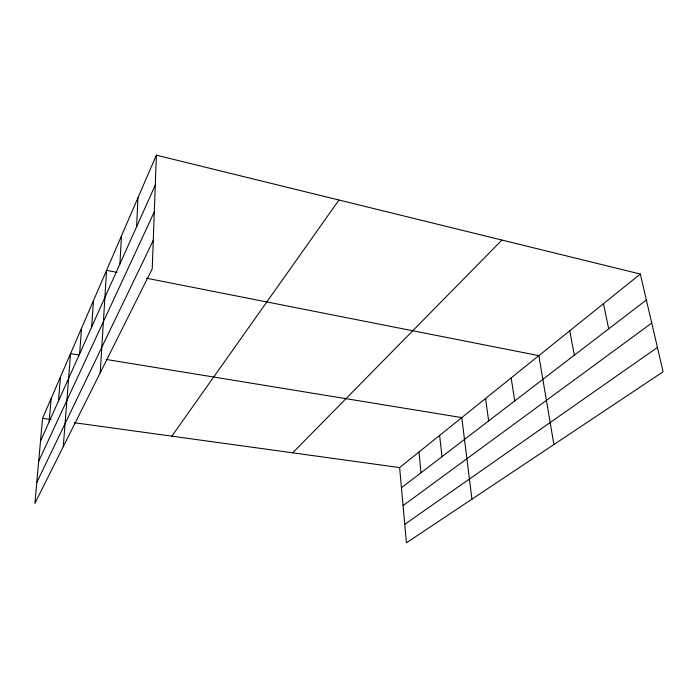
<?xml version="1.0" encoding="UTF-8"?>
<svg xmlns="http://www.w3.org/2000/svg" width="698" height="698" viewBox="0 0 698 698"><rect width="100%" height="100%" fill="white"/><g stroke="black" fill="none" stroke-linecap="round" stroke-linejoin="round"><path stroke-width="1.05" d="M156.387 155.174L152.216 268.878L34.9 503.398L42.561 418.329L156.387 155.174L640.319 274.052L663.1 371.764L406.428 542.826L399.622 467.573L640.319 274.052M136.625 226.684L137.968 197.761M119.925 263.94L121.461 235.924M100.224 372.802L106.585 270.327L117.081 272.403M91.682 326.934L93.471 300.629M79.642 353.799L81.518 328.278M63.265 446.703L70.55 353.616L79.162 355.029M58.484 400.975L60.473 376.92M49.148 421.801L51.172 398.427M40.519 441.057L155.296 185.057M38.704 461.204L154.31 211.843M36.793 482.397L153.263 240.33M171.839 436.163L338.958 200.021M292.698 452.828L501.941 240.06M401.446 487.762L646.357 299.974M403.06 505.605L651.74 323.061M404.753 524.329L657.429 347.456M42.561 418.329L51.041 419.498M74.354 422.718L399.622 467.573M106.052 359.426L461.771 417.605L471.935 499.166M146.493 278.205L538.839 355.64L553.898 444.539M603.456 303.691L608.717 328.837M569.76 330.782L574.349 355.186M511.172 377.88L514.696 400.922M485.555 398.479L488.652 420.894M439.627 435.404L442.009 456.658M418.957 452.025L421.042 472.738"/></g></svg>
